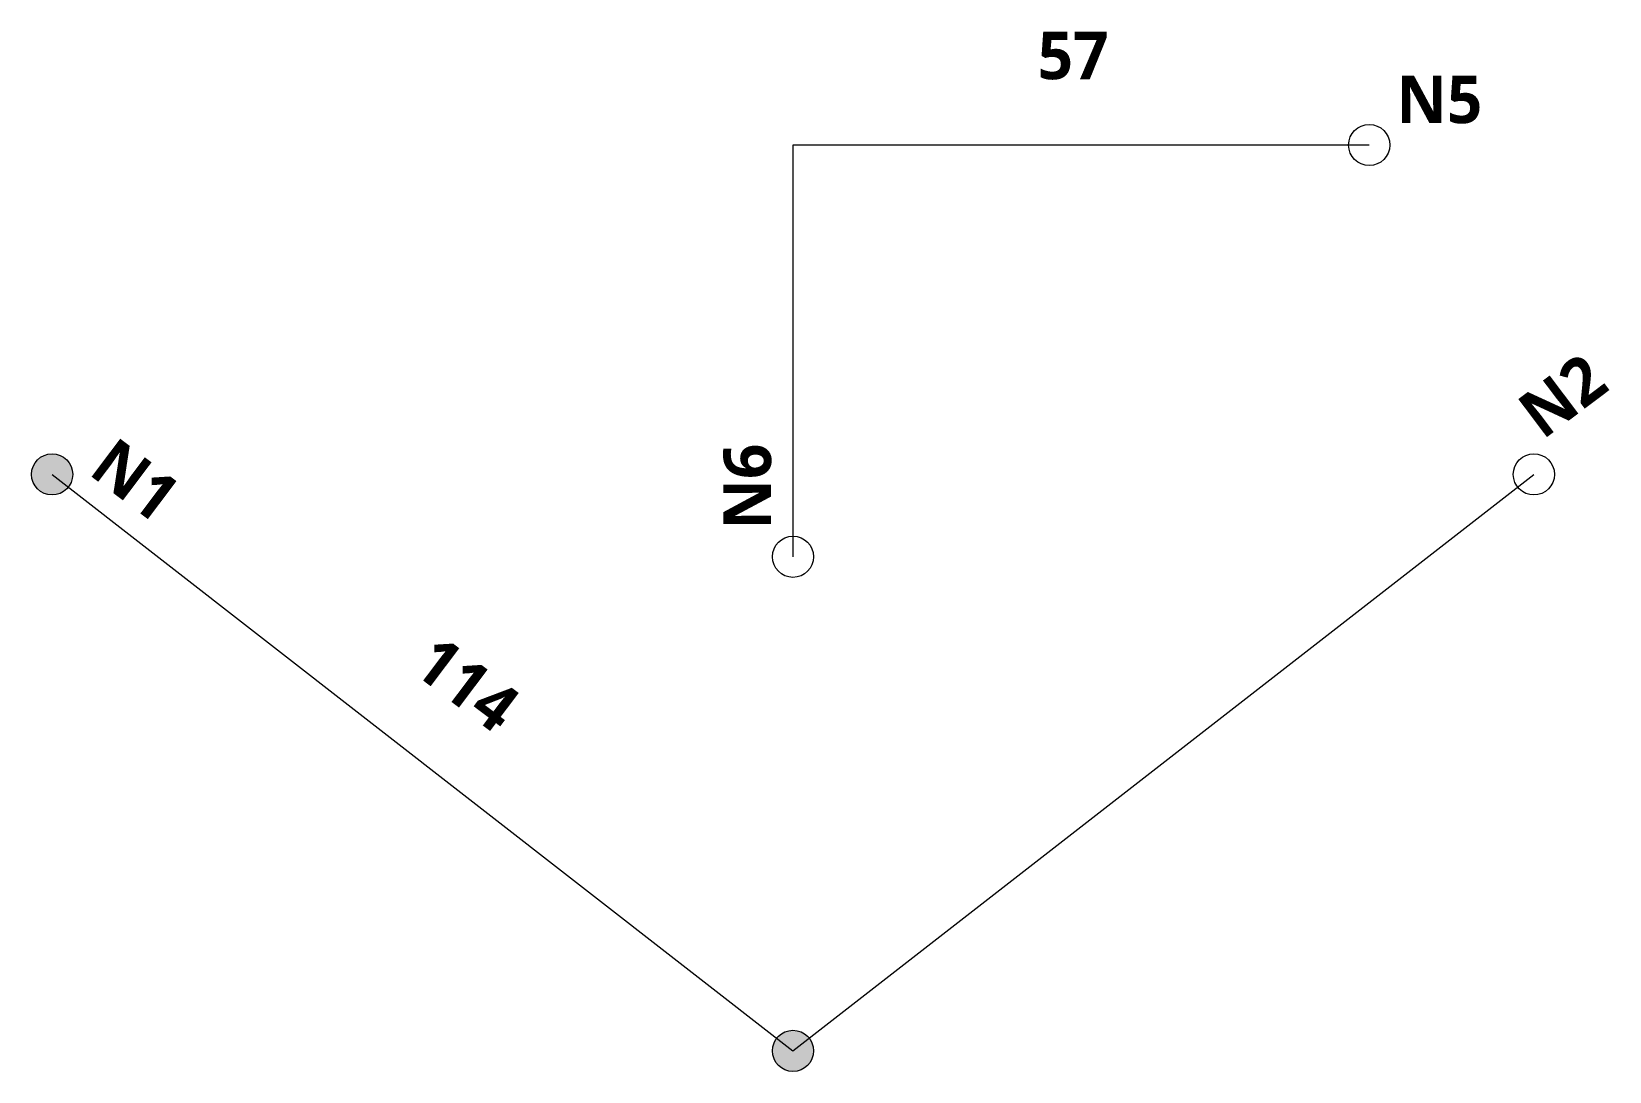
# Model space of a CAD drawing. Header units: millimetres. Extents: x 0 to 95.8, y 8.7 to 71.9.
import ezdxf

# ---------------------------------------------------------------- set-up
doc = ezdxf.new("R2010")
doc.units = ezdxf.units.MM
doc.styles.add('LucidaSansDemibold_Style', font='LucidaSansDemiBold.ttf')

msp = doc.modelspace()

# ---------------------------------------------------------------- hatches: boundary and pattern name
at = {"true_color": 0x000000}
h = msp.add_hatch(color=1, dxfattribs=at)
edge = h.paths.add_edge_path()
edge.add_arc((1.25, 45), 1.25, 0, 360)
h = msp.add_hatch(color=1, dxfattribs=at)
edge = h.paths.add_edge_path()
edge.add_arc((1.25, 45), 1.25, 0, 360)
h = msp.add_hatch(color=1, dxfattribs=at)
edge = h.paths.add_edge_path()
edge.add_arc((46.25, 10), 1.25, 0, 360)
h = msp.add_hatch(color=1, dxfattribs=at)
edge = h.paths.add_edge_path()
edge.add_arc((46.25, 10), 1.25, 0, 360)

# ---------------------------------------------------------------- linework, layer by layer
at = {"color": 7, "linetype": 'Continuous', "lineweight": 13, "flags": 128}
for points in [[(81.25, 65), (46.25, 65)], [(46.25, 65), (46.25, 40)], [(1.25, 45), (46.25, 10)], [(46.25, 10), (91.25, 45)]]:
    msp.add_lwpolyline(points, dxfattribs=at).dxf.unprotected_set("ltscale", 0)
at = {"color": 7, "linetype": 'Continuous', "lineweight": 13}
for centre in [(81.25, 65), (1.25, 45), (91.25, 45), (46.25, 40), (46.25, 10)]:
    msp.add_circle(centre, 1.25, dxfattribs=at).dxf.unprotected_set("ltscale", 0)
at = {"color": 1, "linetype": 'Continuous', "lineweight": 13, "true_color": 0x000000}
for centre in [(1.25, 45), (46.25, 10)]:
    msp.add_circle(centre, 1.25, dxfattribs=at).dxf.unprotected_set("ltscale", 0)

# ---------------------------------------------------------------- texts
at = {"color": 184, "linetype": 'Continuous', "true_color": 0x330099, "style": 'LucidaSansDemibold_Style'}
for s, p in [('57', (61.112, 68.997)), ('N5', (82.909, 66.328))]:
    e = msp.add_text(s, height=2.8906, dxfattribs=at)
    e.set_placement(p)
    e.dxf.unprotected_set("ltscale", 0)
for s, rotation, p in [('N2', -323, (91.777, 47.06)), ('N1', -37, (3.375, 45.063)), ('N6', -270, (44.919, 41.656)), ('114', -37, (22.999, 33.075))]:
    e = msp.add_text(s, height=2.8906, rotation=rotation, dxfattribs=at)
    e.set_placement(p)
    e.dxf.unprotected_set("ltscale", 0)

doc.saveas('drawing.dxf')
